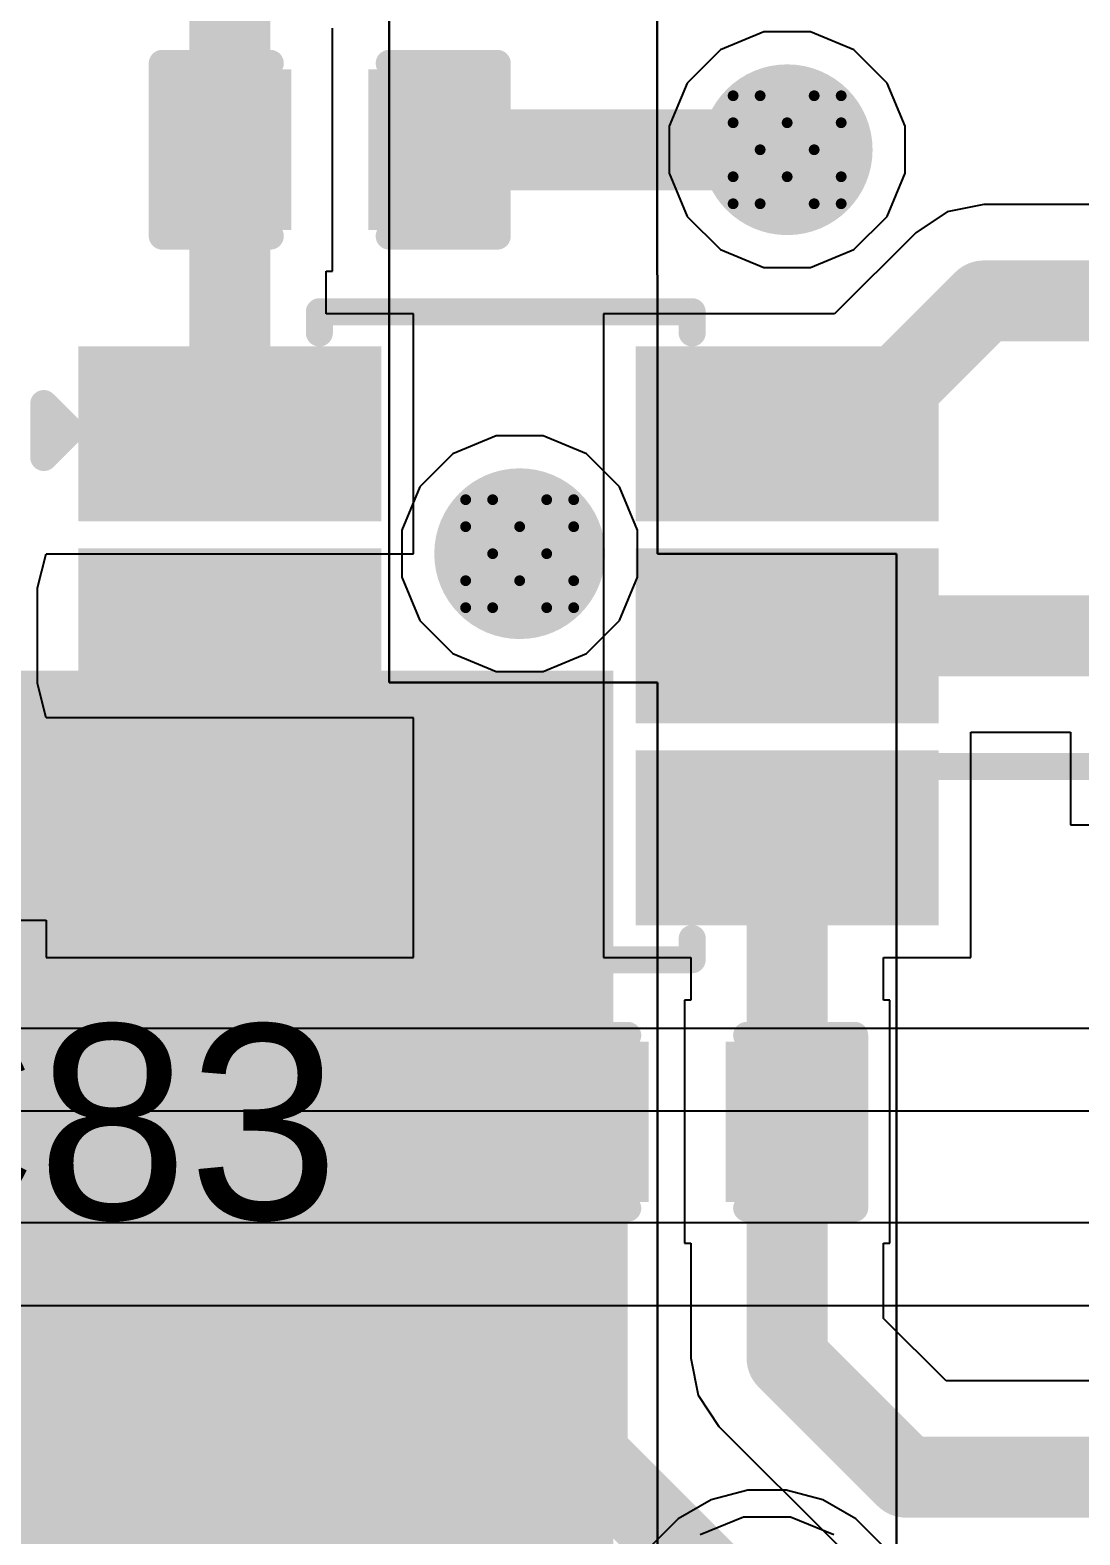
# Model space of a CAD drawing. Header units: inches. Extents: x 0 to 5379, y 0 to 5429.
# Drawn here: x 74.95 to 79.88, y 8.04 to 15.12 of the extents above; entities that cross this region are included whole.
import ezdxf

# ---------------------------------------------------------------- set-up
doc = ezdxf.new("R2010")
doc.units = ezdxf.units.IN
for name, color, linetype in [('Bottom Layer', 5, 'Continuous'), ('Bottom Overlay', 54, 'Continuous'), ('Bottom Paste', 16, 'Continuous'), ('Bottom Solder', 6, 'Continuous'), ('Drill Drawing', 1, 'Continuous'), ('GND01', 16, 'Continuous'), ('GND02', 76, 'Continuous'), ('PWR', 156, 'Continuous'), ('SIG 01', 90, 'Continuous'), ('Top Layer', 1, 'Continuous'), ('Top Overlay', 2, 'Continuous'), ('Top Paste', 8, 'Continuous'), ('Top Solder', 216, 'Continuous'), ('Via Holes', 16, 'Continuous')]:
    doc.layers.add(name, color=color, linetype=linetype)
doc.styles.add('Arial', font='', dxfattribs={"height": 0.2})
doc.styles.get('Arial').set_extended_font_data('Arial')

# ---------------------------------------------------------------- blocks, each defined once
blk = doc.blocks.new('SOT_23_6_761')
at = {"layer": 'Top Layer'}
for points in [[(-1.92, 1.26), (-0.7, 1.26), (-0.7, 0.64), (-1.92, 0.64)], [(0.7, 1.26), (1.92, 1.26), (1.92, 0.64), (0.7, 0.64)], [(-1.92, 0.31), (-0.7, 0.31), (-0.7, -0.31), (-1.92, -0.31)], [(0.7, 0.31), (1.92, 0.31), (1.92, -0.31), (0.7, -0.31)], [(-1.92, -0.64), (-0.7, -0.64), (-0.7, -1.26), (-1.92, -1.26)], [(0.7, -0.64), (1.92, -0.64), (1.92, -1.26), (0.7, -1.26)]]:
    blk.add_hatch(color=1, dxfattribs=at).paths.add_polyline_path(points)
at = {"layer": 'Top Paste'}
for points in [[(-1.92, 1.26), (-0.7, 1.26), (-0.7, 0.64), (-1.92, 0.64)], [(0.7, 1.26), (1.92, 1.26), (1.92, 0.64), (0.7, 0.64)], [(-1.92, 0.31), (-0.7, 0.31), (-0.7, -0.31), (-1.92, -0.31)], [(0.7, 0.31), (1.92, 0.31), (1.92, -0.31), (0.7, -0.31)], [(-1.92, -0.64), (-0.7, -0.64), (-0.7, -1.26), (-1.92, -1.26)], [(0.7, -0.64), (1.92, -0.64), (1.92, -1.26), (0.7, -1.26)]]:
    blk.add_hatch(color=8, dxfattribs=at).paths.add_polyline_path(points)
at = {"layer": 'Top Solder'}
for points in [[(-2.0216, 1.3616), (-0.5984, 1.3616), (-0.5984, 0.5384), (-2.0216, 0.5384)], [(0.5984, 1.3616), (2.0216, 1.3616), (2.0216, 0.5384), (0.5984, 0.5384)], [(-2.0216, 0.4116), (-0.5984, 0.4116), (-0.5984, -0.4116), (-2.0216, -0.4116)], [(0.5984, 0.4116), (2.0216, 0.4116), (2.0216, -0.4116), (0.5984, -0.4116)], [(-2.0216, -0.5384), (-0.5984, -0.5384), (-0.5984, -1.3616), (-2.0216, -1.3616)], [(0.5984, -0.5384), (2.0216, -0.5384), (2.0216, -1.3616), (0.5984, -1.3616)]]:
    blk.add_hatch(color=216, dxfattribs=at).paths.add_polyline_path(points)
at = {"layer": 'Top Overlay'}
for points in [[(-0.889, 1.524, 0.127, 0.127, 0), (0.8636, 1.524, 0.127, 0.127, 0)], [(-0.889, 1.424, 0.127, 0.127, 0), (-0.889, 1.524, 0.127, 0.127, 0)], [(0.8636, 1.424, 0.127, 0.127, 0), (0.8636, 1.524, 0.127, 0.127, 0)], [(-2.1844, 1.0922, 0.127, 0.127, 0), (-2.0574, 0.9652, 0.127, 0.127, 0)], [(-2.1844, 0.8382, 0.127, 0.127, 0), (-2.1844, 1.0922, 0.127, 0.127, 0)], [(-2.1844, 0.8382, 0.127, 0.127, 0), (-2.0574, 0.9652, 0.127, 0.127, 0)], [(-0.889, -1.524, 0.127, 0.127, 0), (-0.889, -1.424, 0.127, 0.127, 0)], [(0.8636, -1.524, 0.127, 0.127, 0), (0.8636, -1.424, 0.127, 0.127, 0)], [(-0.889, -1.524, 0.127, 0.127, 0), (0.8636, -1.524, 0.127, 0.127, 0)]]:
    blk.add_lwpolyline(points, format="xyseb", dxfattribs=at)
for points in [[(-0.9207, 1.524, 0.0635, 0.0635, 1), (-0.8572, 1.524, 0.0635, 0.0635, 1)], [(-0.9207, 1.524, 0.0635, 0.0635, 1), (-0.8572, 1.524, 0.0635, 0.0635, 1)], [(0.8318, 1.524, 0.0635, 0.0635, 1), (0.8953, 1.524, 0.0635, 0.0635, 1)], [(0.8318, 1.524, 0.0635, 0.0635, 1), (0.8953, 1.524, 0.0635, 0.0635, 1)], [(-0.9207, 1.424, 0.0635, 0.0635, 1), (-0.8572, 1.424, 0.0635, 0.0635, 1)], [(0.8318, 1.424, 0.0635, 0.0635, 1), (0.8953, 1.424, 0.0635, 0.0635, 1)], [(-2.2161, 1.0922, 0.0635, 0.0635, 1), (-2.1526, 1.0922, 0.0635, 0.0635, 1)], [(-2.2161, 1.0922, 0.0635, 0.0635, 1), (-2.1526, 1.0922, 0.0635, 0.0635, 1)], [(-2.0892, 0.9652, 0.0635, 0.0635, 1), (-2.0257, 0.9652, 0.0635, 0.0635, 1)], [(-2.0892, 0.9652, 0.0635, 0.0635, 1), (-2.0257, 0.9652, 0.0635, 0.0635, 1)], [(-2.2161, 0.8382, 0.0635, 0.0635, 1), (-2.1526, 0.8382, 0.0635, 0.0635, 1)], [(-2.2161, 0.8382, 0.0635, 0.0635, 1), (-2.1526, 0.8382, 0.0635, 0.0635, 1)], [(-0.9207, -1.424, 0.0635, 0.0635, 1), (-0.8572, -1.424, 0.0635, 0.0635, 1)], [(0.8318, -1.424, 0.0635, 0.0635, 1), (0.8953, -1.424, 0.0635, 0.0635, 1)], [(-0.9207, -1.524, 0.0635, 0.0635, 1), (-0.8572, -1.524, 0.0635, 0.0635, 1)], [(-0.9207, -1.524, 0.0635, 0.0635, 1), (-0.8572, -1.524, 0.0635, 0.0635, 1)], [(0.8318, -1.524, 0.0635, 0.0635, 1), (0.8953, -1.524, 0.0635, 0.0635, 1)], [(0.8318, -1.524, 0.0635, 0.0635, 1), (0.8953, -1.524, 0.0635, 0.0635, 1)]]:
    blk.add_lwpolyline(points, format="xyseb", close=True, dxfattribs=at)
blk = doc.blocks.new('H2PAK_2_B_762')
at = {"layer": 'Bottom Layer'}
blk.add_hatch(color=5, dxfattribs=at).paths.add_polyline_path([(5.5, -0.8283), (5.5, -10.3283), (-5.5, -10.3283), (-5.5, -0.8283)])
at = {"layer": 'Bottom Paste'}
blk.add_hatch(color=16, dxfattribs=at).paths.add_polyline_path([(5.5, -0.8283), (5.5, -10.3283), (-5.5, -10.3283), (-5.5, -0.8283)])
at = {"layer": 'Bottom Solder'}
blk.add_hatch(color=6, dxfattribs=at).paths.add_polyline_path([(5.5508, -0.7775), (5.5508, -10.3791), (-5.5508, -10.3791), (-5.5508, -0.7775)])
at = {"layer": 'Bottom Overlay'}
blk.add_lwpolyline([(-5.1, -0.4782, 0.127, 0.127, 0), (-5.1, 1.7251, 0.127, 0.127, 0)], format="xyseb", dxfattribs=at)
blk.add_lwpolyline([(-5.1318, -0.4782, 0.0635, 0.0635, 1), (-5.0683, -0.4782, 0.0635, 0.0635, 1)], format="xyseb", close=True, dxfattribs=at)
blk = doc.blocks.new('C___0402_1041')
at = {"layer": 'Top Layer'}
for points in [[(-0.6985, -0.3175), (-0.6985, 0.3175), (-0.2413, 0.3175), (-0.2413, -0.3175)], [(0.2413, -0.3175), (0.2413, 0.3175), (0.6985, 0.3175), (0.6985, -0.3175)]]:
    blk.add_hatch(color=1, dxfattribs=at).paths.add_polyline_path(points)
at = {"layer": 'Top Paste'}
for points in [[(-0.6985, -0.3175), (-0.6985, 0.3175), (-0.2413, 0.3175), (-0.2413, -0.3175)], [(0.2413, -0.3175), (0.2413, 0.3175), (0.6985, 0.3175), (0.6985, -0.3175)]]:
    blk.add_hatch(color=8, dxfattribs=at).paths.add_polyline_path(points)
at = {"layer": 'Top Solder'}
for points in [[(-0.7585, -0.3775), (-0.7585, 0.3775), (-0.1813, 0.3775), (-0.1813, -0.3775)], [(0.1813, -0.3775), (0.1813, 0.3775), (0.7585, 0.3775), (0.7585, -0.3775)]]:
    blk.add_hatch(color=216, dxfattribs=at).paths.add_polyline_path(points)
at = {"layer": 'Top Overlay'}
for points in [[(-0.7874, -0.4064, 0.127, 0.127, 0), (-0.7874, 0.4064, 0.127, 0.127, 0)], [(-0.7874, 0.4064, 0.127, 0.127, 0), (-0.2794, 0.4064, 0.127, 0.127, 0)], [(0.2794, 0.4064, 0.127, 0.127, 0), (0.7874, 0.4064, 0.127, 0.127, 0)], [(0.7874, -0.4064, 0.127, 0.127, 0), (0.7874, 0.4064, 0.127, 0.127, 0)], [(-0.7874, -0.4064, 0.127, 0.127, 0), (-0.2794, -0.4064, 0.127, 0.127, 0)], [(0.2794, -0.4064, 0.127, 0.127, 0), (0.7874, -0.4064, 0.127, 0.127, 0)]]:
    blk.add_lwpolyline(points, format="xyseb", dxfattribs=at)
for points in [[(-0.8191, 0.4064, 0.0635, 0.0635, 1), (-0.7556, 0.4064, 0.0635, 0.0635, 1)], [(-0.8191, 0.4064, 0.0635, 0.0635, 1), (-0.7556, 0.4064, 0.0635, 0.0635, 1)], [(-0.3111, 0.4064, 0.0635, 0.0635, 1), (-0.2477, 0.4064, 0.0635, 0.0635, 1)], [(0.2477, 0.4064, 0.0635, 0.0635, 1), (0.3111, 0.4064, 0.0635, 0.0635, 1)], [(0.7556, 0.4064, 0.0635, 0.0635, 1), (0.8191, 0.4064, 0.0635, 0.0635, 1)], [(0.7556, 0.4064, 0.0635, 0.0635, 1), (0.8191, 0.4064, 0.0635, 0.0635, 1)], [(-0.8191, -0.4064, 0.0635, 0.0635, 1), (-0.7556, -0.4064, 0.0635, 0.0635, 1)], [(-0.8191, -0.4064, 0.0635, 0.0635, 1), (-0.7556, -0.4064, 0.0635, 0.0635, 1)], [(-0.3111, -0.4064, 0.0635, 0.0635, 1), (-0.2477, -0.4064, 0.0635, 0.0635, 1)], [(0.2477, -0.4064, 0.0635, 0.0635, 1), (0.3111, -0.4064, 0.0635, 0.0635, 1)], [(0.7556, -0.4064, 0.0635, 0.0635, 1), (0.8191, -0.4064, 0.0635, 0.0635, 1)], [(0.7556, -0.4064, 0.0635, 0.0635, 1), (0.8191, -0.4064, 0.0635, 0.0635, 1)]]:
    blk.add_lwpolyline(points, format="xyseb", close=True, dxfattribs=at)
blk = doc.blocks.new('C___0402_1042')
at = {"layer": 'Top Layer'}
for points in [[(-0.6985, -0.3175), (-0.6985, 0.3175), (-0.2413, 0.3175), (-0.2413, -0.3175)], [(0.2413, -0.3175), (0.2413, 0.3175), (0.6985, 0.3175), (0.6985, -0.3175)]]:
    blk.add_hatch(color=1, dxfattribs=at).paths.add_polyline_path(points)
at = {"layer": 'Top Paste'}
for points in [[(-0.6985, -0.3175), (-0.6985, 0.3175), (-0.2413, 0.3175), (-0.2413, -0.3175)], [(0.2413, -0.3175), (0.2413, 0.3175), (0.6985, 0.3175), (0.6985, -0.3175)]]:
    blk.add_hatch(color=8, dxfattribs=at).paths.add_polyline_path(points)
at = {"layer": 'Top Solder'}
for points in [[(-0.7585, -0.3775), (-0.7585, 0.3775), (-0.1813, 0.3775), (-0.1813, -0.3775)], [(0.1813, -0.3775), (0.1813, 0.3775), (0.7585, 0.3775), (0.7585, -0.3775)]]:
    blk.add_hatch(color=216, dxfattribs=at).paths.add_polyline_path(points)
at = {"layer": 'Top Overlay'}
for points in [[(-0.7874, 0.4064, 0.127, 0.127, 0), (-0.7874, -0.4064, 0.127, 0.127, 0)], [(-0.2794, 0.4064, 0.127, 0.127, 0), (-0.7874, 0.4064, 0.127, 0.127, 0)], [(0.7874, 0.4064, 0.127, 0.127, 0), (0.2794, 0.4064, 0.127, 0.127, 0)], [(0.7874, 0.4064, 0.127, 0.127, 0), (0.7874, -0.4064, 0.127, 0.127, 0)], [(-0.2794, -0.4064, 0.127, 0.127, 0), (-0.7874, -0.4064, 0.127, 0.127, 0)], [(0.7874, -0.4064, 0.127, 0.127, 0), (0.2794, -0.4064, 0.127, 0.127, 0)]]:
    blk.add_lwpolyline(points, format="xyseb", dxfattribs=at)
for points in [[(-0.8191, 0.4064, 0.0635, 0.0635, 1), (-0.7556, 0.4064, 0.0635, 0.0635, 1)], [(-0.8191, 0.4064, 0.0635, 0.0635, 1), (-0.7556, 0.4064, 0.0635, 0.0635, 1)], [(-0.3111, 0.4064, 0.0635, 0.0635, 1), (-0.2477, 0.4064, 0.0635, 0.0635, 1)], [(0.2477, 0.4064, 0.0635, 0.0635, 1), (0.3111, 0.4064, 0.0635, 0.0635, 1)], [(0.7556, 0.4064, 0.0635, 0.0635, 1), (0.8191, 0.4064, 0.0635, 0.0635, 1)], [(0.7556, 0.4064, 0.0635, 0.0635, 1), (0.8191, 0.4064, 0.0635, 0.0635, 1)], [(-0.8191, -0.4064, 0.0635, 0.0635, 1), (-0.7556, -0.4064, 0.0635, 0.0635, 1)], [(-0.8191, -0.4064, 0.0635, 0.0635, 1), (-0.7556, -0.4064, 0.0635, 0.0635, 1)], [(-0.3111, -0.4064, 0.0635, 0.0635, 1), (-0.2477, -0.4064, 0.0635, 0.0635, 1)], [(0.2477, -0.4064, 0.0635, 0.0635, 1), (0.3111, -0.4064, 0.0635, 0.0635, 1)], [(0.7556, -0.4064, 0.0635, 0.0635, 1), (0.8191, -0.4064, 0.0635, 0.0635, 1)], [(0.7556, -0.4064, 0.0635, 0.0635, 1), (0.8191, -0.4064, 0.0635, 0.0635, 1)]]:
    blk.add_lwpolyline(points, format="xyseb", close=True, dxfattribs=at)

msp = doc.modelspace()

# ---------------------------------------------------------------- hatches: boundary and pattern name
at = {"layer": 'Bottom Layer'}
h = msp.add_hatch(color=5, dxfattribs=at)
edge = h.paths.add_edge_path()
edge.add_arc((78.5044, 14.5542), 0.3, 0, 360)
h = msp.add_hatch(color=5, dxfattribs=at)
edge = h.paths.add_edge_path()
edge.add_arc((77.2471, 12.6542), 0.3, 0, 360)
at = {"layer": 'Bottom Solder'}
h = msp.add_hatch(color=6, dxfattribs=at)
edge = h.paths.add_edge_path()
edge.add_arc((78.5044, 14.5542), 0.4016, 0, 360)
h = msp.add_hatch(color=6, dxfattribs=at)
edge = h.paths.add_edge_path()
edge.add_arc((77.2471, 12.6542), 0.4016, 0, 360)
at = {"layer": 'GND01'}
h = msp.add_hatch(color=16, dxfattribs=at)
edge = h.paths.add_edge_path()
edge.add_arc((78.5044, 14.5542), 0.3, 0, 360)
h = msp.add_hatch(color=16, dxfattribs=at)
edge = h.paths.add_edge_path()
edge.add_arc((77.2471, 12.6542), 0.3, 0, 360)
at = {"layer": 'GND02'}
h = msp.add_hatch(color=76, dxfattribs=at)
edge = h.paths.add_edge_path()
edge.add_arc((78.5044, 14.5542), 0.3, 0, 360)
h = msp.add_hatch(color=76, dxfattribs=at)
edge = h.paths.add_edge_path()
edge.add_arc((77.2471, 12.6542), 0.3, 0, 360)
at = {"layer": 'PWR'}
h = msp.add_hatch(color=156, dxfattribs=at)
edge = h.paths.add_edge_path()
edge.add_arc((78.5044, 14.5542), 0.3, 0, 360)
h = msp.add_hatch(color=156, dxfattribs=at)
edge = h.paths.add_edge_path()
edge.add_arc((77.2471, 12.6542), 0.3, 0, 360)
at = {"layer": 'SIG 01'}
h = msp.add_hatch(color=90, dxfattribs=at)
edge = h.paths.add_edge_path()
edge.add_arc((78.5044, 14.5542), 0.3, 0, 360)
h = msp.add_hatch(color=90, dxfattribs=at)
edge = h.paths.add_edge_path()
edge.add_arc((77.2471, 12.6542), 0.3, 0, 360)
at = {"layer": 'Top Layer'}
h = msp.add_hatch(color=1, dxfattribs=at)
edge = h.paths.add_edge_path()
edge.add_arc((78.5044, 14.5542), 0.3, 0, 360)
h = msp.add_hatch(color=1, dxfattribs=at)
edge = h.paths.add_edge_path()
edge.add_arc((77.2471, 12.6542), 0.3, 0, 360)
at = {"layer": 'Top Solder'}
h = msp.add_hatch(color=216, dxfattribs=at)
edge = h.paths.add_edge_path()
edge.add_arc((78.5044, 14.5542), 0.4016, 0, 360)
h = msp.add_hatch(color=216, dxfattribs=at)
edge = h.paths.add_edge_path()
edge.add_arc((77.2471, 12.6542), 0.4016, 0, 360)
at = {"layer": 'Via Holes'}
h = msp.add_hatch(color=7, dxfattribs=at)
edge = h.paths.add_edge_path()
edge.add_arc((78.5044, 14.5542), 0.15, 0, 360)
h = msp.add_hatch(color=7, dxfattribs=at)
edge = h.paths.add_edge_path()
edge.add_arc((77.2471, 12.6542), 0.15, 0, 360)

# ---------------------------------------------------------------- linework, layer by layer
at = {"layer": 'Bottom Layer'}
for p, q in [((77.894, 19.278), (77.8942, 12.6542)), ((77.8942, 12.6542), (77.894, 19.278)), ((76.6337, 12.0489), (76.6337, 17.78)), ((76.6337, 17.78), (76.6337, 12.0532)), ((77.8942, 12.6542), (79.0187, 12.6542)), ((79.0187, 12.6542), (77.8942, 12.6542)), ((79.0187, 12.6542), (79.0187, 0.3885)), ((79.0187, 0.3885), (79.0187, 12.6542)), ((76.6337, 12.0532), (76.6337, 12.0489)), ((77.8944, 12.0489), (76.6337, 12.0489)), ((76.6337, 12.0489), (77.8944, 12.0489)), ((77.8944, 0.3885), (77.8944, 12.0489)), ((77.8944, 12.0489), (77.8944, 7.7726))]:
    msp.add_line(p, q, dxfattribs=at)
at = {"layer": 'Drill Drawing'}
for points in [[(78.2504, 14.6812, 0.0508, 0.0508, 0), (78.2504, 14.8082, 0.0508, 0.0508, 0)], [(78.2504, 14.8082, 0.0508, 0.0508, 0), (78.3774, 14.8082, 0.0508, 0.0508, 0)], [(78.3774, 14.8082, 0.0508, 0.0508, 0), (78.5044, 14.6812, 0.0508, 0.0508, 0)], [(78.5044, 14.6812, 0.0508, 0.0508, 0), (78.6314, 14.8082, 0.0508, 0.0508, 0)], [(78.6314, 14.8082, 0.0508, 0.0508, 0), (78.7584, 14.8082, 0.0508, 0.0508, 0)], [(78.7584, 14.6812, 0.0508, 0.0508, 0), (78.7584, 14.8082, 0.0508, 0.0508, 0)], [(78.2504, 14.6812, 0.0508, 0.0508, 0), (78.3774, 14.5542, 0.0508, 0.0508, 0)], [(78.6314, 14.5542, 0.0508, 0.0508, 0), (78.7584, 14.6812, 0.0508, 0.0508, 0)], [(78.2504, 14.4272, 0.0508, 0.0508, 0), (78.3774, 14.5542, 0.0508, 0.0508, 0)], [(78.6314, 14.5542, 0.0508, 0.0508, 0), (78.7584, 14.4272, 0.0508, 0.0508, 0)], [(78.2504, 14.3002, 0.0508, 0.0508, 0), (78.2504, 14.4272, 0.0508, 0.0508, 0)], [(78.3774, 14.3002, 0.0508, 0.0508, 0), (78.5044, 14.4272, 0.0508, 0.0508, 0)], [(78.5044, 14.4272, 0.0508, 0.0508, 0), (78.6314, 14.3002, 0.0508, 0.0508, 0)], [(78.7584, 14.3002, 0.0508, 0.0508, 0), (78.7584, 14.4272, 0.0508, 0.0508, 0)], [(78.2504, 14.3002, 0.0508, 0.0508, 0), (78.3774, 14.3002, 0.0508, 0.0508, 0)], [(78.6314, 14.3002, 0.0508, 0.0508, 0), (78.7584, 14.3002, 0.0508, 0.0508, 0)], [(76.9931, 12.7812, 0.0508, 0.0508, 0), (76.9931, 12.9082, 0.0508, 0.0508, 0)], [(76.9931, 12.9082, 0.0508, 0.0508, 0), (77.1201, 12.9082, 0.0508, 0.0508, 0)], [(77.1201, 12.9082, 0.0508, 0.0508, 0), (77.2471, 12.7812, 0.0508, 0.0508, 0)], [(77.2471, 12.7812, 0.0508, 0.0508, 0), (77.3741, 12.9082, 0.0508, 0.0508, 0)], [(77.3741, 12.9082, 0.0508, 0.0508, 0), (77.5011, 12.9082, 0.0508, 0.0508, 0)], [(77.5011, 12.7812, 0.0508, 0.0508, 0), (77.5011, 12.9082, 0.0508, 0.0508, 0)], [(76.9931, 12.7812, 0.0508, 0.0508, 0), (77.1201, 12.6542, 0.0508, 0.0508, 0)], [(77.3741, 12.6542, 0.0508, 0.0508, 0), (77.5011, 12.7812, 0.0508, 0.0508, 0)], [(76.9931, 12.5272, 0.0508, 0.0508, 0), (77.1201, 12.6542, 0.0508, 0.0508, 0)], [(77.3741, 12.6542, 0.0508, 0.0508, 0), (77.5011, 12.5272, 0.0508, 0.0508, 0)], [(76.9931, 12.4002, 0.0508, 0.0508, 0), (76.9931, 12.5272, 0.0508, 0.0508, 0)], [(77.1201, 12.4002, 0.0508, 0.0508, 0), (77.2471, 12.5272, 0.0508, 0.0508, 0)], [(77.2471, 12.5272, 0.0508, 0.0508, 0), (77.3741, 12.4002, 0.0508, 0.0508, 0)], [(77.5011, 12.4002, 0.0508, 0.0508, 0), (77.5011, 12.5272, 0.0508, 0.0508, 0)], [(76.9931, 12.4002, 0.0508, 0.0508, 0), (77.1201, 12.4002, 0.0508, 0.0508, 0)], [(77.3741, 12.4002, 0.0508, 0.0508, 0), (77.5011, 12.4002, 0.0508, 0.0508, 0)]]:
    msp.add_lwpolyline(points, format="xyseb", dxfattribs=at)
for points in [[(78.2377, 14.8082, 0.0254, 0.0254, 1), (78.2631, 14.8082, 0.0254, 0.0254, 1)], [(78.2377, 14.8082, 0.0254, 0.0254, 1), (78.2631, 14.8082, 0.0254, 0.0254, 1)], [(78.3647, 14.8082, 0.0254, 0.0254, 1), (78.3901, 14.8082, 0.0254, 0.0254, 1)], [(78.3647, 14.8082, 0.0254, 0.0254, 1), (78.3901, 14.8082, 0.0254, 0.0254, 1)], [(78.6187, 14.8082, 0.0254, 0.0254, 1), (78.6441, 14.8082, 0.0254, 0.0254, 1)], [(78.6187, 14.8082, 0.0254, 0.0254, 1), (78.6441, 14.8082, 0.0254, 0.0254, 1)], [(78.7457, 14.8082, 0.0254, 0.0254, 1), (78.7711, 14.8082, 0.0254, 0.0254, 1)], [(78.7457, 14.8082, 0.0254, 0.0254, 1), (78.7711, 14.8082, 0.0254, 0.0254, 1)], [(78.2377, 14.6812, 0.0254, 0.0254, 1), (78.2631, 14.6812, 0.0254, 0.0254, 1)], [(78.2377, 14.6812, 0.0254, 0.0254, 1), (78.2631, 14.6812, 0.0254, 0.0254, 1)], [(78.4917, 14.6812, 0.0254, 0.0254, 1), (78.5171, 14.6812, 0.0254, 0.0254, 1)], [(78.4917, 14.6812, 0.0254, 0.0254, 1), (78.5171, 14.6812, 0.0254, 0.0254, 1)], [(78.7457, 14.6812, 0.0254, 0.0254, 1), (78.7711, 14.6812, 0.0254, 0.0254, 1)], [(78.7457, 14.6812, 0.0254, 0.0254, 1), (78.7711, 14.6812, 0.0254, 0.0254, 1)], [(78.3647, 14.5542, 0.0254, 0.0254, 1), (78.3901, 14.5542, 0.0254, 0.0254, 1)], [(78.3647, 14.5542, 0.0254, 0.0254, 1), (78.3901, 14.5542, 0.0254, 0.0254, 1)], [(78.6187, 14.5542, 0.0254, 0.0254, 1), (78.6441, 14.5542, 0.0254, 0.0254, 1)], [(78.6187, 14.5542, 0.0254, 0.0254, 1), (78.6441, 14.5542, 0.0254, 0.0254, 1)], [(78.2377, 14.4272, 0.0254, 0.0254, 1), (78.2631, 14.4272, 0.0254, 0.0254, 1)], [(78.2377, 14.4272, 0.0254, 0.0254, 1), (78.2631, 14.4272, 0.0254, 0.0254, 1)], [(78.4917, 14.4272, 0.0254, 0.0254, 1), (78.5171, 14.4272, 0.0254, 0.0254, 1)], [(78.4917, 14.4272, 0.0254, 0.0254, 1), (78.5171, 14.4272, 0.0254, 0.0254, 1)], [(78.7457, 14.4272, 0.0254, 0.0254, 1), (78.7711, 14.4272, 0.0254, 0.0254, 1)], [(78.7457, 14.4272, 0.0254, 0.0254, 1), (78.7711, 14.4272, 0.0254, 0.0254, 1)], [(78.2377, 14.3002, 0.0254, 0.0254, 1), (78.2631, 14.3002, 0.0254, 0.0254, 1)], [(78.2377, 14.3002, 0.0254, 0.0254, 1), (78.2631, 14.3002, 0.0254, 0.0254, 1)], [(78.3647, 14.3002, 0.0254, 0.0254, 1), (78.3901, 14.3002, 0.0254, 0.0254, 1)], [(78.3647, 14.3002, 0.0254, 0.0254, 1), (78.3901, 14.3002, 0.0254, 0.0254, 1)], [(78.6187, 14.3002, 0.0254, 0.0254, 1), (78.6441, 14.3002, 0.0254, 0.0254, 1)], [(78.6187, 14.3002, 0.0254, 0.0254, 1), (78.6441, 14.3002, 0.0254, 0.0254, 1)], [(78.7457, 14.3002, 0.0254, 0.0254, 1), (78.7711, 14.3002, 0.0254, 0.0254, 1)], [(78.7457, 14.3002, 0.0254, 0.0254, 1), (78.7711, 14.3002, 0.0254, 0.0254, 1)], [(76.9804, 12.9082, 0.0254, 0.0254, 1), (77.0058, 12.9082, 0.0254, 0.0254, 1)], [(76.9804, 12.9082, 0.0254, 0.0254, 1), (77.0058, 12.9082, 0.0254, 0.0254, 1)], [(77.1074, 12.9082, 0.0254, 0.0254, 1), (77.1328, 12.9082, 0.0254, 0.0254, 1)], [(77.1074, 12.9082, 0.0254, 0.0254, 1), (77.1328, 12.9082, 0.0254, 0.0254, 1)], [(77.3614, 12.9082, 0.0254, 0.0254, 1), (77.3868, 12.9082, 0.0254, 0.0254, 1)], [(77.3614, 12.9082, 0.0254, 0.0254, 1), (77.3868, 12.9082, 0.0254, 0.0254, 1)], [(77.4884, 12.9082, 0.0254, 0.0254, 1), (77.5138, 12.9082, 0.0254, 0.0254, 1)], [(77.4884, 12.9082, 0.0254, 0.0254, 1), (77.5138, 12.9082, 0.0254, 0.0254, 1)], [(76.9804, 12.7812, 0.0254, 0.0254, 1), (77.0058, 12.7812, 0.0254, 0.0254, 1)], [(76.9804, 12.7812, 0.0254, 0.0254, 1), (77.0058, 12.7812, 0.0254, 0.0254, 1)], [(77.2344, 12.7812, 0.0254, 0.0254, 1), (77.2598, 12.7812, 0.0254, 0.0254, 1)], [(77.2344, 12.7812, 0.0254, 0.0254, 1), (77.2598, 12.7812, 0.0254, 0.0254, 1)], [(77.4884, 12.7812, 0.0254, 0.0254, 1), (77.5138, 12.7812, 0.0254, 0.0254, 1)], [(77.4884, 12.7812, 0.0254, 0.0254, 1), (77.5138, 12.7812, 0.0254, 0.0254, 1)], [(77.1074, 12.6542, 0.0254, 0.0254, 1), (77.1328, 12.6542, 0.0254, 0.0254, 1)], [(77.1074, 12.6542, 0.0254, 0.0254, 1), (77.1328, 12.6542, 0.0254, 0.0254, 1)], [(77.3614, 12.6542, 0.0254, 0.0254, 1), (77.3868, 12.6542, 0.0254, 0.0254, 1)], [(77.3614, 12.6542, 0.0254, 0.0254, 1), (77.3868, 12.6542, 0.0254, 0.0254, 1)], [(76.9804, 12.5272, 0.0254, 0.0254, 1), (77.0058, 12.5272, 0.0254, 0.0254, 1)], [(76.9804, 12.5272, 0.0254, 0.0254, 1), (77.0058, 12.5272, 0.0254, 0.0254, 1)], [(77.2344, 12.5272, 0.0254, 0.0254, 1), (77.2598, 12.5272, 0.0254, 0.0254, 1)], [(77.2344, 12.5272, 0.0254, 0.0254, 1), (77.2598, 12.5272, 0.0254, 0.0254, 1)], [(77.4884, 12.5272, 0.0254, 0.0254, 1), (77.5138, 12.5272, 0.0254, 0.0254, 1)], [(77.4884, 12.5272, 0.0254, 0.0254, 1), (77.5138, 12.5272, 0.0254, 0.0254, 1)], [(76.9804, 12.4002, 0.0254, 0.0254, 1), (77.0058, 12.4002, 0.0254, 0.0254, 1)], [(76.9804, 12.4002, 0.0254, 0.0254, 1), (77.0058, 12.4002, 0.0254, 0.0254, 1)], [(77.1074, 12.4002, 0.0254, 0.0254, 1), (77.1328, 12.4002, 0.0254, 0.0254, 1)], [(77.1074, 12.4002, 0.0254, 0.0254, 1), (77.1328, 12.4002, 0.0254, 0.0254, 1)], [(77.3614, 12.4002, 0.0254, 0.0254, 1), (77.3868, 12.4002, 0.0254, 0.0254, 1)], [(77.3614, 12.4002, 0.0254, 0.0254, 1), (77.3868, 12.4002, 0.0254, 0.0254, 1)], [(77.4884, 12.4002, 0.0254, 0.0254, 1), (77.5138, 12.4002, 0.0254, 0.0254, 1)], [(77.4884, 12.4002, 0.0254, 0.0254, 1), (77.5138, 12.4002, 0.0254, 0.0254, 1)]]:
    msp.add_lwpolyline(points, format="xyseb", close=True, dxfattribs=at)
at = {"layer": 'PWR'}
for p, q in [((78.3942, 15.1082), (78.1906, 15.0239)), ((78.6146, 15.1082), (78.3942, 15.1082)), ((78.8182, 15.0239), (78.6146, 15.1082)), ((78.1906, 15.0239), (78.0347, 14.868)), ((78.9741, 14.868), (78.8182, 15.0239)), ((78.0347, 14.868), (77.9504, 14.6644)), ((79.0584, 14.6644), (78.9741, 14.868)), ((77.9504, 14.6644), (77.9504, 14.444)), ((79.0584, 14.444), (79.0584, 14.6644)), ((77.9504, 14.444), (78.0347, 14.2404)), ((78.9741, 14.2404), (79.0584, 14.444)), ((78.0347, 14.2404), (78.1906, 14.0845)), ((78.8182, 14.0845), (78.9741, 14.2404)), ((78.1906, 14.0845), (78.3942, 14.0002)), ((78.6146, 14.0002), (78.8182, 14.0845)), ((78.3942, 14.0002), (78.6146, 14.0002)), ((77.1369, 13.2082), (76.9333, 13.1239)), ((77.3573, 13.2082), (77.1369, 13.2082)), ((77.5609, 13.1239), (77.3573, 13.2082)), ((76.9333, 13.1239), (76.7774, 12.968)), ((77.7168, 12.968), (77.5609, 13.1239)), ((76.7774, 12.968), (76.6931, 12.7644)), ((77.8011, 12.7644), (77.7168, 12.968)), ((76.6931, 12.7644), (76.6931, 12.544)), ((77.8011, 12.544), (77.8011, 12.7644)), ((76.6931, 12.544), (76.7774, 12.3404)), ((77.7168, 12.3404), (77.8011, 12.544)), ((76.7774, 12.3404), (76.9333, 12.1845)), ((77.5609, 12.1845), (77.7168, 12.3404)), ((76.9333, 12.1845), (77.1369, 12.1002)), ((77.3573, 12.1002), (77.5609, 12.1845)), ((77.1369, 12.1002), (77.3573, 12.1002)), ((98.0209, 10.4215), (67.3642, 10.4215)), ((67.2032, 10.033), (98.0209, 10.033)), ((78.2996, 8.1232), (78.096, 8.0389)), ((78.52, 8.1232), (78.2996, 8.1232)), ((78.7236, 8.0389), (78.52, 8.1232))]:
    msp.add_line(p, q, dxfattribs=at)
at = {"layer": 'SIG 01'}
for p, q in [((97.9688, 9.5068), (58.5337, 9.5068)), ((58.5141, 9.1183), (97.9688, 9.1183)), ((78.3201, 8.2502), (78.1469, 8.2038)), ((78.4995, 8.2502), (78.3201, 8.2502)), ((78.6727, 8.2038), (78.4995, 8.2502)), ((78.1469, 8.2038), (77.9917, 8.1141)), ((78.8279, 8.1141), (78.6727, 8.2038)), ((77.9917, 8.1141), (77.8649, 7.9873)), ((78.9547, 7.9873), (78.8279, 8.1141))]:
    msp.add_line(p, q, dxfattribs=at)
at = {"layer": 'Top Layer'}
for p, q in [((76.367, 13.9827), (76.367, 15.1257)), ((79.2558, 14.2617), (79.1087, 14.1635)), ((79.4292, 14.2962), (79.2558, 14.2617)), ((80.1154, 14.2962), (79.4292, 14.2962)), ((79.4292, 14.2962), (79.4292, 14.2962)), ((79.1087, 14.1635), (78.7275, 13.7822)), ((76.3376, 13.7822), (76.3376, 13.9827)), ((76.3376, 13.9827), (76.367, 13.9827)), ((76.7484, 13.7822), (76.3376, 13.7822)), ((76.7484, 12.6542), (76.7484, 13.7822)), ((78.7275, 13.7822), (77.6404, 13.7822)), ((77.6404, 13.7822), (77.6404, 12.6542)), ((74.98, 12.4932), (75.0204, 12.6542)), ((75.0204, 12.6542), (76.7484, 12.6542)), ((77.6404, 12.6542), (77.6404, 11.7042)), ((74.98, 12.0432), (74.98, 12.4932)), ((75.0204, 11.8822), (74.98, 12.0432)), ((76.7484, 11.8822), (75.0204, 11.8822)), ((76.7484, 10.7542), (76.7484, 11.8822)), ((79.3684, 10.7542), (79.3684, 11.815)), ((79.3684, 11.815), (79.836, 11.815)), ((79.836, 11.815), (79.836, 11.3792)), ((77.6404, 11.7042), (77.6404, 10.7542)), ((79.836, 11.3792), (81.36, 11.3792)), ((74.8147, 10.9297), (75.0204, 10.9297)), ((75.0204, 10.9297), (75.0204, 10.7542)), ((75.0204, 10.7542), (76.7484, 10.7542)), ((77.6404, 10.7542), (78.0512, 10.7542)), ((78.0512, 10.7542), (78.0512, 10.5537)), ((78.9576, 10.5537), (78.9576, 10.7542)), ((78.9576, 10.7542), (79.3684, 10.7542)), ((78.0512, 10.5537), (78.0218, 10.5537)), ((78.0218, 10.5537), (78.0218, 9.4107)), ((78.987, 10.5537), (78.9576, 10.5537)), ((78.987, 9.4107), (78.987, 10.5537)), ((78.0218, 9.4107), (78.0512, 9.4107)), ((78.0512, 9.4107), (78.0512, 8.8696)), ((78.9576, 9.0573), (78.9576, 9.4107)), ((78.9576, 9.4107), (78.987, 9.4107)), ((79.2511, 8.7638), (78.9576, 9.0573)), ((78.0512, 8.8696), (78.0857, 8.6961)), ((86.4252, 8.7638), (79.2511, 8.7638)), ((78.0857, 8.6961), (78.1839, 8.5491)), ((78.1839, 8.5491), (78.7429, 7.9901))]:
    msp.add_line(p, q, dxfattribs=at)
for points in [[(75.8844, 14.5542, 0.381, 0.381, 0), (75.8844, 15.6265, 0.381, 0.381, 0)], [(75.8844, 13.2182, 0.381, 0.381, 0), (75.8844, 14.5542, 0.381, 0.381, 0)], [(76.8242, 14.5542, 0.381, 0.381, 0), (78.5044, 14.5542, 0.381, 0.381, 0)], [(78.8044, 13.2182, 0.381, 0.381, 0), (79.4292, 13.843, 0.381, 0.381, 0)], [(79.4292, 13.843, 0.381, 0.381, 0), (80.598, 13.843, 0.381, 0.381, 0)], [(78.5044, 13.2182, 0.381, 0.381, 0), (78.8044, 13.2182, 0.381, 0.381, 0)], [(78.5044, 12.2682, 0.381, 0.381, 0), (80.598, 12.2682, 0.381, 0.381, 0)], [(78.5044, 9.9822, 0.381, 0.381, 0), (78.5044, 11.3182, 0.381, 0.381, 0)], [(74.8147, 11.3182, 0.254, 0.254, 0), (75.8844, 11.3182, 0.254, 0.254, 0)], [(77.5646, 8.4144, 0.381, 0.381, 0), (77.5646, 9.9822, 0.381, 0.381, 0)], [(78.5044, 8.8696, 0.381, 0.381, 0), (78.5044, 9.9822, 0.381, 0.381, 0)], [(78.5044, 8.8696, 0.381, 0.381, 0), (79.0634, 8.3106, 0.381, 0.381, 0)], [(77.5646, 8.4144, 0.381, 0.381, 0), (78.4098, 7.5692, 0.381, 0.381, 0)], [(79.0634, 8.3106, 0.381, 0.381, 0), (86.9967, 8.3106, 0.381, 0.381, 0)]]:
    msp.add_lwpolyline(points, format="xyseb", dxfattribs=at)
for points in [[(75.7891, 14.5542, 0.1905, 0.1905, 1), (75.9796, 14.5542, 0.1905, 0.1905, 1)], [(75.7891, 14.5542, 0.1905, 0.1905, 1), (75.9796, 14.5542, 0.1905, 0.1905, 1)], [(76.7289, 14.5542, 0.1905, 0.1905, 1), (76.9194, 14.5542, 0.1905, 0.1905, 1)], [(78.4091, 14.5542, 0.1905, 0.1905, 1), (78.5996, 14.5542, 0.1905, 0.1905, 1)], [(79.334, 13.843, 0.1905, 0.1905, 1), (79.5245, 13.843, 0.1905, 0.1905, 1)], [(79.334, 13.843, 0.1905, 0.1905, 1), (79.5245, 13.843, 0.1905, 0.1905, 1)], [(75.7891, 13.2182, 0.1905, 0.1905, 1), (75.9796, 13.2182, 0.1905, 0.1905, 1)], [(78.4091, 13.2182, 0.1905, 0.1905, 1), (78.5996, 13.2182, 0.1905, 0.1905, 1)], [(78.7092, 13.2182, 0.1905, 0.1905, 1), (78.8997, 13.2182, 0.1905, 0.1905, 1)], [(78.7092, 13.2182, 0.1905, 0.1905, 1), (78.8997, 13.2182, 0.1905, 0.1905, 1)], [(78.4091, 12.2682, 0.1905, 0.1905, 1), (78.5996, 12.2682, 0.1905, 0.1905, 1)], [(78.4091, 11.3182, 0.1905, 0.1905, 1), (78.5996, 11.3182, 0.1905, 0.1905, 1)], [(75.8209, 11.3182, 0.127, 0.127, 1), (75.9479, 11.3182, 0.127, 0.127, 1)], [(77.4693, 9.9822, 0.1905, 0.1905, 1), (77.6598, 9.9822, 0.1905, 0.1905, 1)], [(78.4091, 9.9822, 0.1905, 0.1905, 1), (78.5996, 9.9822, 0.1905, 0.1905, 1)], [(78.4091, 9.9822, 0.1905, 0.1905, 1), (78.5996, 9.9822, 0.1905, 0.1905, 1)], [(78.4091, 8.8696, 0.1905, 0.1905, 1), (78.5996, 8.8696, 0.1905, 0.1905, 1)], [(78.4091, 8.8696, 0.1905, 0.1905, 1), (78.5996, 8.8696, 0.1905, 0.1905, 1)], [(77.4693, 8.4144, 0.1905, 0.1905, 1), (77.6598, 8.4144, 0.1905, 0.1905, 1)], [(77.4693, 8.4144, 0.1905, 0.1905, 1), (77.6598, 8.4144, 0.1905, 0.1905, 1)], [(78.9681, 8.3106, 0.1905, 0.1905, 1), (79.1586, 8.3106, 0.1905, 0.1905, 1)], [(78.9681, 8.3106, 0.1905, 0.1905, 1), (79.1586, 8.3106, 0.1905, 0.1905, 1)]]:
    msp.add_lwpolyline(points, format="xyseb", close=True, dxfattribs=at)

# ---------------------------------------------------------------- block references
for name, p, rotation in [('C___0402_1042', (76.3543, 14.5542), 180), ('H2PAK_2_B_762', (78.4644, 6.5532), 270)]:
    msp.add_blockref(name, p, dxfattribs=dict(rotation=rotation))
for name, p in [('SOT_23_6_761', (77.1944, 12.2682)), ('C___0402_1041', (78.0345, 9.9822))]:
    msp.add_blockref(name, p)

# ---------------------------------------------------------------- texts
at = {"layer": 'Top Overlay', "style": 'Arial'}
msp.add_text('C83', height=0.9144, dxfattribs=at).set_placement((74.0556, 9.5251))

doc.saveas('drawing.dxf')
